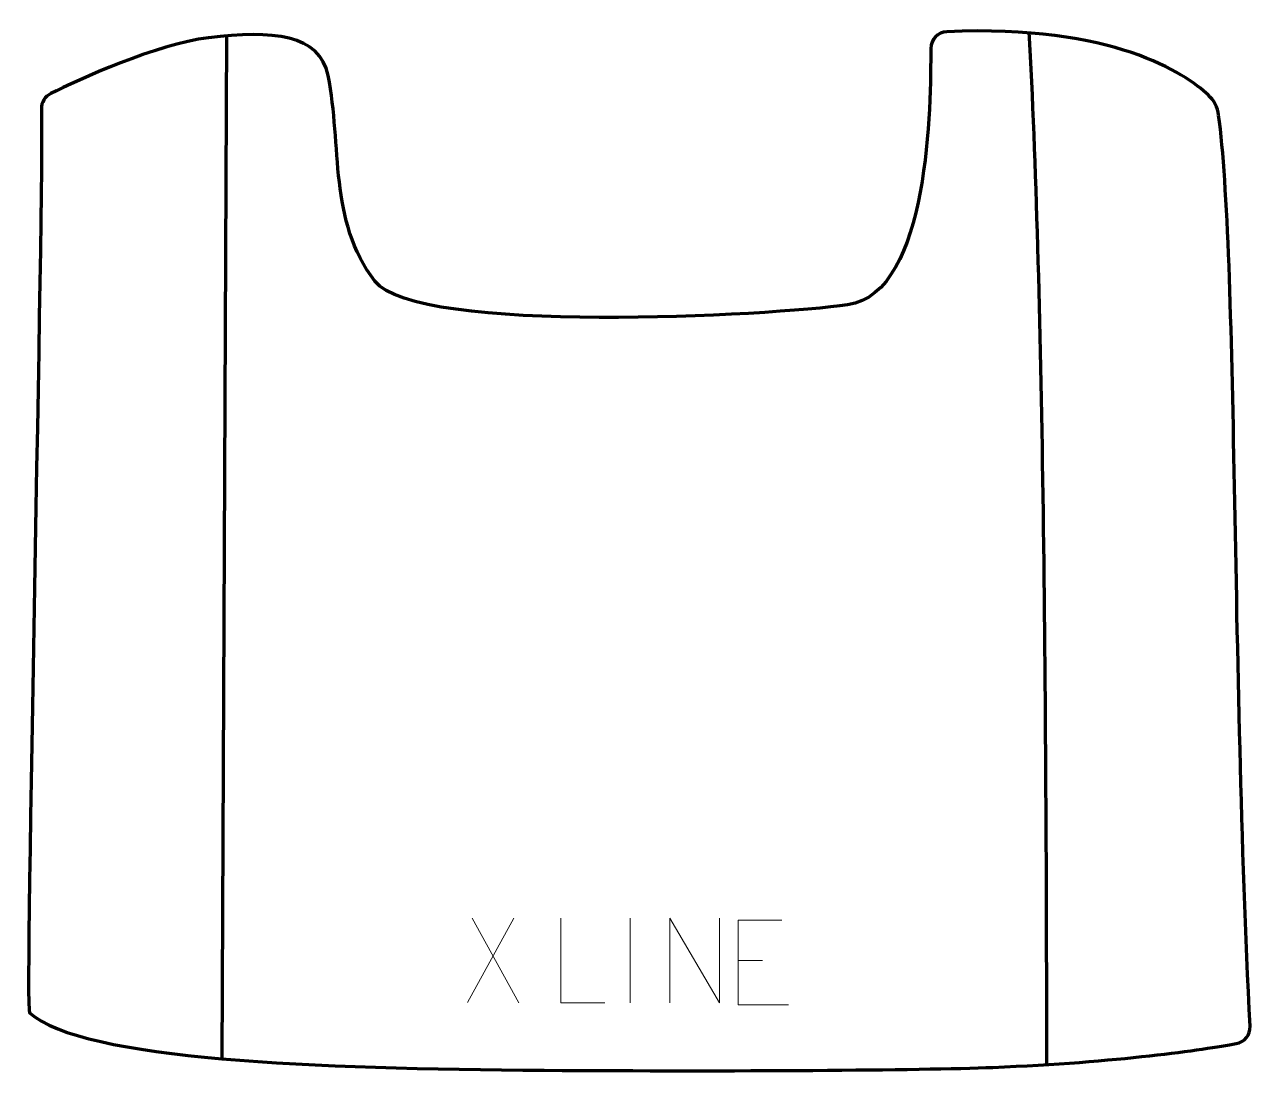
# Model space of a CAD drawing. Header units: millimetres. Extents: x -183 to 178, y -154 to 155.
import ezdxf

# ---------------------------------------------------------------- set-up
doc = ezdxf.new("R2010")
doc.units = ezdxf.units.MM
doc.header["$MEASUREMENT"] = 0
for name, color, linetype in [('layer 1', 7, 'Continuous'), ('layer 2', 7, 'Continuous'), ('layer 3', 7, 'Continuous')]:
    doc.layers.add(name, color=color, linetype=linetype)

msp = doc.modelspace()

# ---------------------------------------------------------------- linework, layer by layer
at = {"layer": 'layer 1', "color": 250, "lineweight": 9}
for points in [[(-39.027, -109.198), (-39.027, -109.198), (-52.7676, -134.0938), (-52.7676, -134.0938)], [(-51.313, -109.198), (-51.313, -109.198), (-37.5724, -134.1515), (-37.5724, -134.1515)], [(-4.6954, -109.1877), (-4.6954, -109.1877), (-4.6954, -134.1618), (-4.6954, -134.1618)], [(27.1365, -121.6748), (27.1365, -121.6748), (34.3046, -121.6748), (34.3046, -121.6748)]]:
    msp.add_open_spline(points, degree=3, dxfattribs=at)
for points, knots in [([(-12.2209, -134.1516), (-12.2209, -134.1516), (-25.17, -134.1516), (-25.17, -134.1516), (-25.17, -134.1516), (-25.17, -134.1516), (-25.17, -109.198), (-25.17, -109.198)], [0, 0, 0, 0, 0.33333333, 0.33333333, 0.33333333, 0.33333333, 1, 1, 1, 1]), ([(6.9772, -134.1515), (6.9772, -134.1515), (6.9772, -109.198), (6.9772, -109.198), (6.9772, -109.198), (6.9772, -109.198), (21.632, -134.1515), (21.632, -134.1515), (21.632, -134.1515), (21.632, -134.1515), (21.632, -109.198), (21.632, -109.198)], [0, 0, 0, 0, 0.25, 0.25, 0.25, 0.25, 0.5, 0.5, 0.5, 0.5, 1, 1, 1, 1]), ([(40.0104, -109.7951), (40.0104, -109.7951), (27.1365, -109.7951), (27.1365, -109.7951), (27.1365, -109.7951), (27.1365, -109.7951), (27.1365, -134.7487), (27.1365, -134.7487), (27.1365, -134.7487), (27.1365, -134.7487), (42.0023, -134.7487), (42.0023, -134.7487)], [0, 0, 0, 0, 0.25, 0.25, 0.25, 0.25, 0.5, 0.5, 0.5, 0.5, 1, 1, 1, 1])]:
    msp.add_open_spline(points, degree=3, knots=knots, dxfattribs=at)
at = {"layer": 'layer 2', "color": 230, "lineweight": 200}
msp.add_open_spline([(-178.4848, 129.7592), (-178.5439, 131.7037), (-177.4548, 133.5058), (-175.695, 134.3619), (-175.695, 134.3619), (-167.6465, 138.2767), (-144.5446, 148.9892), (-129.1698, 150.8245), (-129.1698, 150.8245), (-110.2898, 153.0782), (-96.2691, 151.8413), (-93.8471, 139.6475), (-93.8471, 139.6475), (-89.723, 118.8807), (-93.7621, 96.8042), (-80.0463, 78.9289), (-80.0463, 78.9289), (-67.7353, 62.8838), (37.6195, 68.7899), (59.4543, 71.9262), (59.4543, 71.9262), (83.8763, 75.4339), (83.976, 132.0505), (83.9953, 147.6586), (83.9953, 147.6586), (83.9987, 150.3116), (86.1016, 152.5029), (88.7724, 152.6177), (88.7724, 152.6177), (137.9781, 154.734), (159.1133, 140.2074), (165.8852, 133.9224), (165.8852, 133.9224), (167.5685, 132.36), (168.6496, 130.2687), (168.9533, 128.002), (168.9533, 128.002), (174.606, 85.8298), (172.75, -32.798), (178.2296, -141.0923), (178.2296, -141.0923), (178.3558, -143.5881), (176.5973, -145.7856), (174.1181, -146.2232), (174.1181, -146.2232), (164.5433, -147.912), (139.4532, -151.7549), (102.3608, -153.223), (102.3608, -153.223), (80.9467, -154.0706), (26.1002, -154.4483), (-30.0699, -154.0732), (-30.0699, -154.0732), (-97.1339, -153.6256), (-166.0655, -151.1917), (-182.0136, -137.094), (-182.0136, -137.094), (-183.4663, -135.0285), (-177.7783, 106.5125), (-178.4848, 129.7592)], degree=3, knots=[0, 0, 0, 0, 0.0625, 0.0625, 0.0625, 0.0625, 0.125, 0.125, 0.125, 0.125, 0.1875, 0.1875, 0.1875, 0.1875, 0.25, 0.25, 0.25, 0.25, 0.3125, 0.3125, 0.3125, 0.3125, 0.375, 0.375, 0.375, 0.375, 0.4375, 0.4375, 0.4375, 0.4375, 0.5, 0.5, 0.5, 0.5, 0.5625, 0.5625, 0.5625, 0.5625, 0.625, 0.625, 0.625, 0.625, 0.6875, 0.6875, 0.6875, 0.6875, 0.75, 0.75, 0.75, 0.75, 0.8125, 0.8125, 0.8125, 0.8125, 0.875, 0.875, 0.875, 0.875, 1, 1, 1, 1], dxfattribs=at)
at = {"layer": 'layer 3', "color": 142, "lineweight": 200}
for points in [[(112.9733, 152.5522), (117.1031, 75.674), (118.0402, -34.1393), (118.1483, -152.5057)], [(-123.8316, 151.3734), (-123.8316, 151.3734), (-125.2449, -150.6993), (-125.2449, -150.6993)]]:
    msp.add_open_spline(points, degree=3, dxfattribs=at)

doc.saveas('drawing.dxf')
